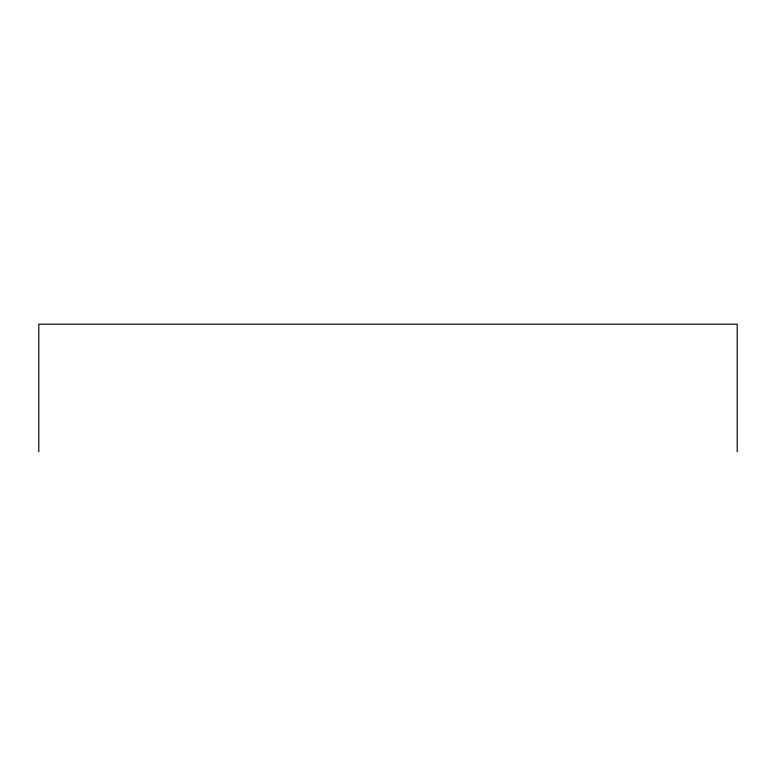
<?xml version="1.0" encoding="UTF-8"?>
<svg xmlns="http://www.w3.org/2000/svg" width="776" height="776" viewBox="0 0 776 776"><rect width="100%" height="100%" fill="white"/><g stroke="black" fill="none" stroke-linecap="round" stroke-linejoin="round"><path stroke-width="1.16" d="M737.2 451.816L737.2 324.184L38.8 324.184L38.8 451.816"/></g></svg>
